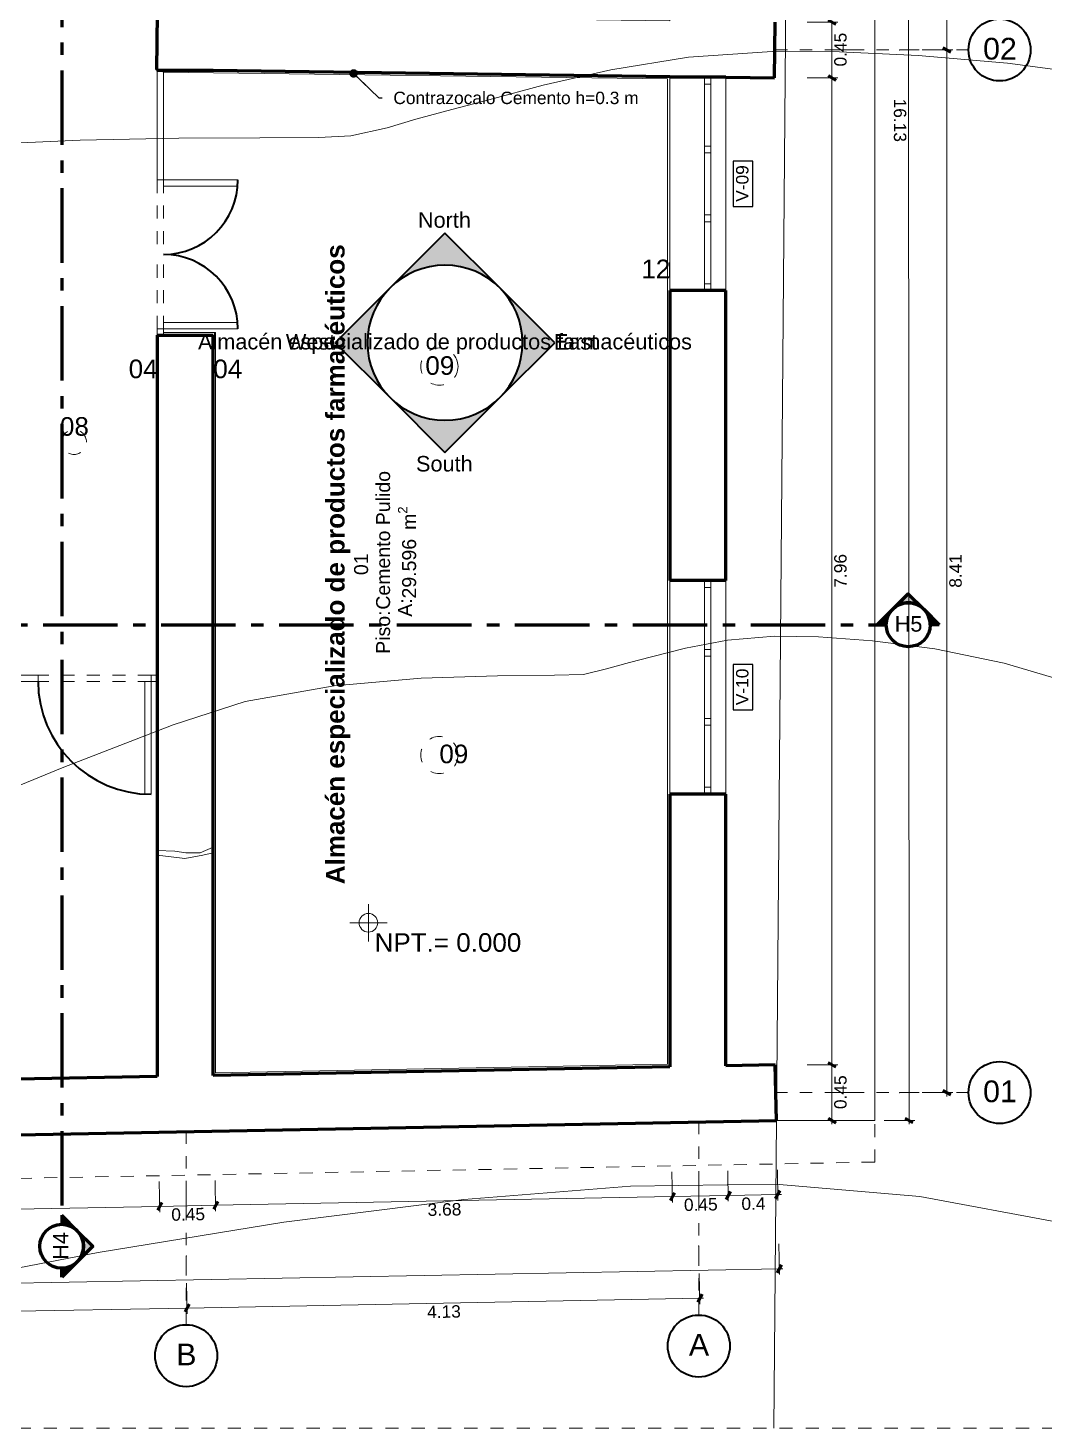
# Model space of a CAD drawing. Header units: metres. Extents: x 48 to 635, y -15 to 39.
# Drawn here: x 220.55 to 228.74, y 3.75 to 15.04 of the extents above; entities that cross this region are included whole.
import ezdxf

# ---------------------------------------------------------------- set-up
doc = ezdxf.new("R2010")
doc.units = ezdxf.units.M
doc.header["$MEASUREMENT"] = 0
for name, pattern in [('Dashed', [0.211667, 0.105833, -0.105833]), ('Dot & Dashed', [0.335139, 0.15875, -0.088194, 0, -0.088194]), ('Hidden Line', [0.15875, 0.105833, -0.052917]), ('Linea punta', [0.85, 0.6, -0.125, 0, -0.125])]:
    doc.linetypes.add(name, pattern=pattern)
for name, color, linetype in [('2D Drafting - General', 7, 'Continuous'), ('Annotation - Label', 7, 'Continuous'), ('Dimensioning - General', 7, 'Continuous'), ('Interior - Furniture', 7, 'Continuous'), ('Interior - Lamp', 7, 'Continuous'), ('Interior - Stair & Railing', 7, 'Continuous'), ('Marker - Interior Elevation', 7, 'Continuous'), ('Marker - Section', 7, 'Continuous'), ('Model Unit - Zone', 7, 'Continuous'), ('Shell - Roof', 7, 'Continuous'), ('Site & Landscape - Terrain', 7, 'Continuous'), ('Structural - Bearing', 7, 'Continuous'), ('Structural - Grid', 7, 'Continuous')]:
    doc.layers.add(name, color=color, linetype=linetype)
doc.styles.add('GENERATED_STYLE_1', font='')
doc.styles.add('GENERATED_STYLE_5', font='')
doc.styles.get('GENERATED_STYLE_1').set_extended_font_data('Arial')
doc.styles.get('GENERATED_STYLE_5').set_extended_font_data('Arial', bold=True)
doc.dimstyles.new('GENERATED_STYLE__1', dxfattribs={"dimtxt": 0.1, "dimasz": 0.0475, "dimexe": 0.18, "dimexo": 0.2, "dimgap": 0.09, "dimtad": 3, "dimzin": 0, "dimdsep": 46, "dimtxsty": 'GENERATED_STYLE_1', "dimblk": 'ARROWHEAD_2', "dimblk1": 'ARROWHEAD_2', "dimblk2": 'ARROWHEAD_2', "dimcen": 0.09, "dimclrd": 256, "dimclre": 256, "dimclrt": 5, "dimazin": 0, "dimtfac": 1, "dimtdec": 4, "dimtmove": 0, "dimatfit": 3, "dimfxl": 1, "dimtolj": 1, "dimtzin": 0, "dimarcsym": 0})
doc.dimstyles.new('GENERATED_STYLE__6', dxfattribs={"dimtxt": 0.18, "dimasz": 0.1368, "dimexe": 0.18, "dimexo": 0.0625, "dimgap": 0.09, "dimtad": 0, "dimtih": 1, "dimtoh": 1, "dimdec": 4, "dimzin": 0, "dimdsep": 46, "dimcen": 0.09, "dimadec": 0, "dimazin": 0, "dimtfac": 1, "dimtdec": 4, "dimtmove": 0, "dimatfit": 3, "dimldrblk": 'ARROWHEAD_11', "dimfxl": 1, "dimtolj": 1, "dimtzin": 0, "dimarcsym": 0})

# ---------------------------------------------------------------- blocks, each defined once
blk = doc.blocks.new('*D25', base_point=(152.192, 0))
at = {"layer": 'Dimensioning - General', "color": 151, "linetype": 'Continuous', "lineweight": 20, "true_color": 0x80c2ff}
for p, q in [((227.073, 6.68), (226.826, 6.68)), ((227.026, 6.23), (227.026, 6.68)), ((227.073, 6.23), (226.826, 6.23)), ((227.026, 6.2), (227.026, 6.23))]:
    blk.add_line(p, q, dxfattribs=at)
at = {"layer": 'Dimensioning - General', "color": 7, "linetype": 'Continuous', "lineweight": 60}
for p, q in [((226.995, 6.698), (227.057, 6.662)), ((226.995, 6.248), (227.057, 6.212))]:
    blk.add_line(p, q, dxfattribs=at)
at = {"layer": 'Dimensioning - General', "color": 5, "lineweight": 25, "insert": (227.146, 6.322), "char_height": 0.1, "attachment_point": 7, "rotation": 90, "style": 'GENERATED_STYLE_1'}
blk.add_mtext('\\A1;{\\pql;\\fArial|b0|i0|c0|p34;0.45}', dxfattribs=at)
blk = doc.blocks.new('ARROWHEAD_2')
at = {"color": 0, "linetype": 'Continuous', "lineweight": 0}
for p, q in [((0, 0), (-1, 0)), ((-0.38, -0.66), (0.38, 0.66))]:
    blk.add_line(p, q, dxfattribs=at)
blk = doc.blocks.new('*D26', base_point=(152.192, 0))
at = {"layer": 'Dimensioning - General', "color": 151, "linetype": 'Continuous', "lineweight": 20, "true_color": 0x80c2ff}
blk.add_line((227.073, 6.68), (226.826, 6.68), dxfattribs=at)
at = {"layer": 'Dimensioning - General', "color": 7, "linetype": 'Continuous', "lineweight": 60}
blk.add_line((226.995, 6.698), (227.057, 6.662), dxfattribs=at)
blk = doc.blocks.new('*D27', base_point=(152.192, 0))
at = {"layer": 'Dimensioning - General', "color": 151, "linetype": 'Continuous', "lineweight": 20, "true_color": 0x80c2ff}
for p, q in [((227.073, 14.635), (226.826, 14.635)), ((227.026, 6.68), (227.026, 14.635)), ((227.073, 6.68), (226.826, 6.68))]:
    blk.add_line(p, q, dxfattribs=at)
at = {"layer": 'Dimensioning - General', "color": 7, "linetype": 'Continuous', "lineweight": 60}
for p, q in [((226.995, 14.653), (227.057, 14.617)), ((226.995, 6.698), (227.057, 6.662))]:
    blk.add_line(p, q, dxfattribs=at)
at = {"layer": 'Dimensioning - General', "color": 5, "lineweight": 25, "insert": (227.146, 10.525), "char_height": 0.1, "attachment_point": 7, "rotation": 90, "style": 'GENERATED_STYLE_1'}
blk.add_mtext('\\A1;{\\pql;\\fArial|b0|i0|c0|p34;7.96}', dxfattribs=at)
blk = doc.blocks.new('*D28', base_point=(152.192, 0))
at = {"layer": 'Dimensioning - General', "color": 151, "linetype": 'Continuous', "lineweight": 20, "true_color": 0x80c2ff}
for p, q in [((227.073, 15.085), (226.826, 15.085)), ((227.026, 14.635), (227.026, 15.085)), ((227.073, 14.635), (226.826, 14.635))]:
    blk.add_line(p, q, dxfattribs=at)
at = {"layer": 'Dimensioning - General', "color": 7, "linetype": 'Continuous', "lineweight": 60}
for p, q in [((226.995, 15.103), (227.057, 15.067)), ((226.995, 14.653), (227.057, 14.617))]:
    blk.add_line(p, q, dxfattribs=at)
at = {"layer": 'Dimensioning - General', "color": 5, "lineweight": 25, "insert": (227.146, 14.727), "char_height": 0.1, "attachment_point": 7, "rotation": 90, "style": 'GENERATED_STYLE_1'}
blk.add_mtext('\\A1;{\\pql;\\fArial|b0|i0|c0|p34;0.45}', dxfattribs=at)
blk = doc.blocks.new('*D38', base_point=(152.192, 0))
at = {"layer": 'Dimensioning - General', "color": 151, "linetype": 'Continuous', "lineweight": 20, "true_color": 0x80c2ff}
for p, q in [((217.371, 5.411), (217.367, 5.657)), ((217.37, 5.457), (221.61, 5.538)), ((216.92, 5.449), (217.37, 5.457))]:
    blk.add_line(p, q, dxfattribs=at)
at = {"layer": 'Dimensioning - General', "color": 7, "linetype": 'Continuous', "lineweight": 60}
for p, q in [((216.938, 5.48), (216.903, 5.417)), ((217.388, 5.489), (217.353, 5.426))]:
    blk.add_line(p, q, dxfattribs=at)
at = {"layer": 'Dimensioning - General', "color": 5, "lineweight": 25, "insert": (217.015, 5.331), "char_height": 0.1, "attachment_point": 7, "rotation": 1.0914, "style": 'GENERATED_STYLE_1'}
blk.add_mtext('\\A1;{\\pql;\\fArial|b0|i0|c0|p34;0.45}', dxfattribs=at)
blk = doc.blocks.new('*D39', base_point=(152.192, 0))
at = {"layer": 'Dimensioning - General', "color": 151, "linetype": 'Continuous', "lineweight": 20, "true_color": 0x80c2ff}
for p, q in [((221.611, 5.491), (221.607, 5.738)), ((217.37, 5.457), (221.61, 5.538)), ((221.61, 5.538), (222.06, 5.547))]:
    blk.add_line(p, q, dxfattribs=at)
at = {"layer": 'Dimensioning - General', "color": 7, "linetype": 'Continuous', "lineweight": 60}
for p, q in [((221.628, 5.57), (221.593, 5.507)), ((217.388, 5.489), (217.353, 5.426))]:
    blk.add_line(p, q, dxfattribs=at)
at = {"layer": 'Dimensioning - General', "color": 5, "lineweight": 25, "insert": (219.36, 5.375), "char_height": 0.1, "attachment_point": 7, "rotation": 1.0914, "style": 'GENERATED_STYLE_1'}
blk.add_mtext('\\A1;{\\pql;\\fArial|b0|i0|c0|p34;4.24}', dxfattribs=at)
blk = doc.blocks.new('*D40', base_point=(152.192, 0))
at = {"layer": 'Dimensioning - General', "color": 151, "linetype": 'Continuous', "lineweight": 20, "true_color": 0x80c2ff}
for p, q in [((222.061, 5.5), (222.057, 5.747)), ((221.61, 5.538), (222.06, 5.547)), ((222.06, 5.547), (225.74, 5.617))]:
    blk.add_line(p, q, dxfattribs=at)
at = {"layer": 'Dimensioning - General', "color": 7, "linetype": 'Continuous', "lineweight": 60}
for p, q in [((221.628, 5.57), (221.593, 5.507)), ((222.078, 5.578), (222.043, 5.515))]:
    blk.add_line(p, q, dxfattribs=at)
at = {"layer": 'Dimensioning - General', "color": 5, "lineweight": 25, "insert": (221.705, 5.42), "char_height": 0.1, "attachment_point": 7, "rotation": 1.0914, "style": 'GENERATED_STYLE_1'}
blk.add_mtext('\\A1;{\\pql;\\fArial|b0|i0|c0|p34;0.45}', dxfattribs=at)
blk = doc.blocks.new('*D41', base_point=(152.192, 0))
at = {"layer": 'Dimensioning - General', "color": 151, "linetype": 'Continuous', "lineweight": 20, "true_color": 0x80c2ff}
for p, q in [((225.741, 5.57), (225.737, 5.817)), ((222.06, 5.547), (225.74, 5.617)), ((225.74, 5.617), (226.19, 5.625))]:
    blk.add_line(p, q, dxfattribs=at)
at = {"layer": 'Dimensioning - General', "color": 7, "linetype": 'Continuous', "lineweight": 60}
for p, q in [((225.758, 5.648), (225.723, 5.585)), ((222.078, 5.578), (222.043, 5.515))]:
    blk.add_line(p, q, dxfattribs=at)
at = {"layer": 'Dimensioning - General', "color": 5, "lineweight": 25, "insert": (223.77, 5.459), "char_height": 0.1, "attachment_point": 7, "rotation": 1.0914, "style": 'GENERATED_STYLE_1'}
blk.add_mtext('\\A1;{\\pql;\\fArial|b0|i0|c0|p34;3.68}', dxfattribs=at)
blk = doc.blocks.new('*D42', base_point=(152.192, 0))
at = {"layer": 'Dimensioning - General', "color": 151, "linetype": 'Continuous', "lineweight": 20, "true_color": 0x80c2ff}
for p, q in [((226.191, 5.579), (226.187, 5.825)), ((225.74, 5.617), (226.19, 5.625)), ((226.19, 5.625), (226.59, 5.633))]:
    blk.add_line(p, q, dxfattribs=at)
at = {"layer": 'Dimensioning - General', "color": 7, "linetype": 'Continuous', "lineweight": 60}
for p, q in [((225.758, 5.648), (225.723, 5.585)), ((226.208, 5.657), (226.173, 5.594))]:
    blk.add_line(p, q, dxfattribs=at)
at = {"layer": 'Dimensioning - General', "color": 5, "lineweight": 25, "insert": (225.835, 5.499), "char_height": 0.1, "attachment_point": 7, "rotation": 1.0914, "style": 'GENERATED_STYLE_1'}
blk.add_mtext('\\A1;{\\pql;\\fArial|b0|i0|c0|p34;0.45}', dxfattribs=at)
blk = doc.blocks.new('*D43', base_point=(152.192, 0))
at = {"layer": 'Dimensioning - General', "color": 151, "linetype": 'Continuous', "lineweight": 20, "true_color": 0x80c2ff}
for p, q in [((226.591, 5.586), (226.587, 5.833)), ((226.19, 5.625), (226.59, 5.633)), ((226.59, 5.633), (226.621, 5.634))]:
    blk.add_line(p, q, dxfattribs=at)
at = {"layer": 'Dimensioning - General', "color": 7, "linetype": 'Continuous', "lineweight": 60}
for p, q in [((226.208, 5.657), (226.173, 5.594)), ((226.573, 5.601), (226.608, 5.665))]:
    blk.add_line(p, q, dxfattribs=at)
at = {"layer": 'Dimensioning - General', "color": 5, "lineweight": 25, "insert": (226.298, 5.507), "char_height": 0.1, "attachment_point": 7, "rotation": 1.0914, "style": 'GENERATED_STYLE_1'}
blk.add_mtext('\\A1;{\\pql;\\fArial|b0|i0|c0|p34;0.4}', dxfattribs=at)
blk = doc.blocks.new('*D61', base_point=(152.192, 0))
at = {"layer": 'Dimensioning - General', "color": 151, "linetype": 'Continuous', "lineweight": 20, "true_color": 0x80c2ff}
for p, q in [((228, 14.86), (227.753, 14.86)), ((227.953, 6.455), (227.953, 14.86)), ((228, 6.455), (227.753, 6.455)), ((227.953, 6.424), (227.953, 6.455))]:
    blk.add_line(p, q, dxfattribs=at)
at = {"layer": 'Dimensioning - General', "color": 7, "linetype": 'Continuous', "lineweight": 60}
for p, q in [((227.921, 14.878), (227.984, 14.842)), ((227.921, 6.473), (227.984, 6.437))]:
    blk.add_line(p, q, dxfattribs=at)
at = {"layer": 'Dimensioning - General', "color": 5, "lineweight": 25, "insert": (228.073, 10.525), "char_height": 0.1, "attachment_point": 7, "rotation": 90, "style": 'GENERATED_STYLE_1'}
blk.add_mtext('\\A1;{\\pql;\\fArial|b0|i0|c0|p34;8.41}', dxfattribs=at)
blk = doc.blocks.new('*D62', base_point=(152.192, 0))
at = {"layer": 'Dimensioning - General', "color": 151, "linetype": 'Continuous', "lineweight": 20, "true_color": 0x80c2ff}
for p, q in [((228, 17.747), (227.753, 17.747)), ((227.953, 14.86), (227.953, 17.747)), ((228, 14.86), (227.753, 14.86))]:
    blk.add_line(p, q, dxfattribs=at)
at = {"layer": 'Dimensioning - General', "color": 7, "linetype": 'Continuous', "lineweight": 60}
for p, q in [((227.921, 17.765), (227.984, 17.729)), ((227.921, 14.878), (227.984, 14.842))]:
    blk.add_line(p, q, dxfattribs=at)
at = {"layer": 'Dimensioning - General', "color": 5, "lineweight": 25, "insert": (228.073, 16.171), "char_height": 0.1, "attachment_point": 7, "rotation": 90, "style": 'GENERATED_STYLE_1'}
blk.add_mtext('\\A1;{\\pql;\\fArial|b0|i0|c0|p34;2.89}', dxfattribs=at)
blk = doc.blocks.new('*D64', base_point=(152.192, 0))
at = {"layer": 'Dimensioning - General', "color": 151, "linetype": 'Continuous', "lineweight": 20, "true_color": 0x80c2ff}
for p, q in [((227.44, 22.363), (227.687, 22.363)), ((227.64, 22.393), (227.64, 22.363)), ((227.64, 22.363), (227.648, 6.231)), ((227.448, 6.231), (227.695, 6.231)), ((227.648, 6.231), (227.648, 6.2))]:
    blk.add_line(p, q, dxfattribs=at)
at = {"layer": 'Dimensioning - General', "color": 7, "linetype": 'Continuous', "lineweight": 60}
for p, q in [((227.671, 22.345), (227.608, 22.381)), ((227.617, 6.249), (227.679, 6.213))]:
    blk.add_line(p, q, dxfattribs=at)
at = {"layer": 'Dimensioning - General', "color": 5, "lineweight": 25, "insert": (227.524, 14.468), "char_height": 0.1, "attachment_point": 7, "rotation": 270.0302, "style": 'GENERATED_STYLE_1'}
blk.add_mtext('\\A1;{\\pql;\\fArial|b0|i0|c0|p34;16.13}', dxfattribs=at)
blk = doc.blocks.new('*D65', base_point=(152.192, 0))
at = {"layer": 'Dimensioning - General', "color": 151, "linetype": 'Continuous', "lineweight": 20, "true_color": 0x80c2ff}
for p, q in [((225.958, 4.997), (225.963, 4.75)), ((225.962, 4.797), (221.832, 4.718)), ((225.993, 4.798), (225.962, 4.797))]:
    blk.add_line(p, q, dxfattribs=at)
at = {"layer": 'Dimensioning - General', "color": 7, "linetype": 'Continuous', "lineweight": 60}
for p, q in [((221.815, 4.687), (221.85, 4.75)), ((225.945, 4.766), (225.98, 4.829))]:
    blk.add_line(p, q, dxfattribs=at)
at = {"layer": 'Dimensioning - General', "color": 5, "lineweight": 25, "insert": (223.766, 4.635), "char_height": 0.1, "attachment_point": 7, "rotation": 1.0914, "style": 'GENERATED_STYLE_1'}
blk.add_mtext('\\A1;{\\pql;\\fArial|b0|i0|c0|p34;4.13}', dxfattribs=at)
blk = doc.blocks.new('*D66', base_point=(152.192, 0))
at = {"layer": 'Dimensioning - General', "color": 151, "linetype": 'Continuous', "lineweight": 20, "true_color": 0x80c2ff}
for p, q in [((221.828, 4.918), (221.833, 4.672)), ((225.962, 4.797), (221.832, 4.718)), ((221.832, 4.718), (217.142, 4.629))]:
    blk.add_line(p, q, dxfattribs=at)
at = {"layer": 'Dimensioning - General', "color": 7, "linetype": 'Continuous', "lineweight": 60}
for p, q in [((221.815, 4.687), (221.85, 4.75)), ((217.125, 4.598), (217.16, 4.661))]:
    blk.add_line(p, q, dxfattribs=at)
at = {"layer": 'Dimensioning - General', "color": 5, "lineweight": 25, "insert": (219.356, 4.551), "char_height": 0.1, "attachment_point": 7, "rotation": 1.0914, "style": 'GENERATED_STYLE_1'}
blk.add_mtext('\\A1;{\\pql;\\fArial|b0|i0|c0|p34;4.69}', dxfattribs=at)
blk = doc.blocks.new('*D67', base_point=(152.192, 0))
at = {"layer": 'Dimensioning - General', "color": 151, "linetype": 'Continuous', "lineweight": 20, "true_color": 0x80c2ff}
for p, q in [((217.138, 4.829), (217.143, 4.582)), ((210.988, 4.712), (210.993, 4.465)), ((217.142, 4.629), (210.992, 4.512)), ((221.832, 4.718), (217.142, 4.629)), ((210.992, 4.512), (210.962, 4.511))]:
    blk.add_line(p, q, dxfattribs=at)
at = {"layer": 'Dimensioning - General', "color": 7, "linetype": 'Continuous', "lineweight": 60}
for p, q in [((217.125, 4.598), (217.16, 4.661)), ((211.01, 4.544), (210.975, 4.48))]:
    blk.add_line(p, q, dxfattribs=at)
at = {"layer": 'Dimensioning - General', "color": 5, "lineweight": 25, "insert": (213.936, 4.448), "char_height": 0.1, "attachment_point": 7, "rotation": 1.0914, "style": 'GENERATED_STYLE_1'}
blk.add_mtext('\\A1;{\\pql;\\fArial|b0|i0|c0|p34;6.15}', dxfattribs=at)
blk = doc.blocks.new('*D68', base_point=(152.192, 0))
at = {"layer": 'Dimensioning - General', "color": 151, "linetype": 'Continuous', "lineweight": 20, "true_color": 0x80c2ff}
for p, q in [((226.603, 4.988), (226.598, 5.235)), ((210.382, 4.726), (226.602, 5.035)), ((226.602, 5.035), (226.632, 5.035)), ((210.383, 4.679), (210.378, 4.926)), ((210.351, 4.725), (210.382, 4.726))]:
    blk.add_line(p, q, dxfattribs=at)
at = {"layer": 'Dimensioning - General', "color": 7, "linetype": 'Continuous', "lineweight": 60}
for p, q in [((226.584, 5.003), (226.619, 5.066)), ((210.399, 4.757), (210.365, 4.694))]:
    blk.add_line(p, q, dxfattribs=at)
at = {"layer": 'Dimensioning - General', "color": 5, "lineweight": 25, "insert": (218.323, 4.757), "char_height": 0.1, "attachment_point": 7, "rotation": 1.0914, "style": 'GENERATED_STYLE_1'}
blk.add_mtext('\\A1;{\\pql;\\fArial|b0|i0|c0|p34;16.22}', dxfattribs=at)
blk = doc.blocks.new('ARROWHEAD_11')
at = {"color": 0, "linetype": 'Continuous', "lineweight": 0}
blk.add_line((0, 0), (-1, 0), dxfattribs=at)
at = {"color": 0, "linetype": 'Continuous', "lineweight": 0, "const_width": 0.25, "flags": 128}
blk.add_lwpolyline([(-0.125, 0, 1), (0.125, 0, 1)], format="xyb", close=True, dxfattribs=at)

msp = doc.modelspace()

# ---------------------------------------------------------------- hatches: boundary and pattern name
at = {"layer": 'Marker - Interior Elevation', "linetype": 'Continuous', "lineweight": 35, "true_color": 0x40a5ff}
for points in [[(224.351, 12.942), (223.909, 13.384), (223.467, 12.942, -0.414214)], [(223.467, 12.942), (223.025, 12.5), (223.467, 12.058, -0.414214)], [(224.351, 12.058), (224.793, 12.5), (224.351, 12.942, -0.414214)], [(223.467, 12.058), (223.909, 11.616), (224.351, 12.058, -0.414214)]]:
    msp.add_hatch(color=161, dxfattribs=at).paths.add_polyline_path(points)
at = {"layer": 'Marker - Section', "linetype": 'Continuous', "lineweight": 0, "true_color": 0x000000}
for points in [[(227.766, 10.351), (227.641, 10.476), (227.516, 10.351, -0.414214)], [(227.391, 10.226), (227.464, 10.226, -0.198912), (227.516, 10.351)], [(227.891, 10.226), (227.766, 10.351, -0.198912), (227.818, 10.226)], [(220.821, 5.466), (220.821, 5.393, -0.198912), (220.946, 5.341)], [(220.946, 5.091), (221.071, 5.216), (220.946, 5.341, -0.414214)], [(220.821, 4.966), (220.946, 5.091, -0.198912), (220.821, 5.039)]]:
    msp.add_hatch(color=18, dxfattribs=at).paths.add_polyline_path(points)

# ---------------------------------------------------------------- linework, layer by layer
at = {"layer": '2D Drafting - General', "color": 7, "linetype": 'Continuous', "lineweight": 13, "flags": 128}
msp.add_lwpolyline([(221.591, 8.406), (221.734, 8.401), (221.82, 8.389), (221.937, 8.389), (222.041, 8.433), (222.041, 8.389), (221.957, 8.369), (221.814, 8.343), (221.704, 8.356), (221.591, 8.369)], close=True, dxfattribs=at)
at = {"layer": 'Interior - Furniture', "color": 7, "linetype": 'Continuous', "lineweight": 13}
for p, q in [((226.839, 37.311), (226.579, 6.23)), ((225.846, 10.039), (226.184, 10.103)), ((226.184, 10.103), (226.563, 10.134)), ((226.563, 10.134), (226.919, 10.128)), ((226.919, 10.128), (227.354, 10.098)), ((227.354, 10.098), (227.856, 10.031)), ((225.395, 9.921), (225.574, 9.969)), ((225.574, 9.969), (225.846, 10.039)), ((227.856, 10.031), (228.413, 9.916)), ((224.791, 9.819), (225.026, 9.825)), ((225.026, 9.825), (225.211, 9.87)), ((225.211, 9.87), (225.395, 9.921)), ((228.413, 9.916), (229.013, 9.739)), ((222.299, 9.607), (223.015, 9.734)), ((223.015, 9.734), (223.716, 9.796)), ((223.716, 9.796), (224.331, 9.816)), ((224.331, 9.816), (224.791, 9.819)), ((221.72, 9.42), (222.299, 9.607)), ((220.824, 9.074), (221.72, 9.42)), ((219.702, 8.613), (220.824, 9.074)), ((223.292, 7.674), (223.292, 7.974)), ((223.142, 7.824), (223.442, 7.824)), ((210.273, 5.919), (226.579, 6.23)), ((226.579, 6.23), (210.273, 5.919)), ((226.579, 6.23), (226.558, 3.751))]:
    msp.add_line(p, q, dxfattribs=at)
at = {"layer": 'Interior - Furniture', "color": 8, "linetype": 'Dashed', "lineweight": 13}
for p, q in [((227.371, 6.23), (227.371, 22.362)), ((226.57, 15.085), (226.564, 14.635)), ((226.564, 14.635), (226.171, 14.64)), ((226.171, 14.64), (226.171, 6.672)), ((226.171, 6.672), (226.57, 6.68)), ((226.57, 6.68), (226.579, 6.23)), ((226.579, 6.23), (227.371, 6.23)), ((200.569, 3.751), (238.069, 3.751))]:
    msp.add_line(p, q, dxfattribs=at)
at = {"layer": 'Interior - Furniture', "color": 8, "linetype": 'Continuous', "lineweight": 13}
for p, q in [((225.245, 14.701), (225.87, 14.802)), ((225.87, 14.802), (226.544, 14.848)), ((226.544, 14.848), (227.086, 14.844)), ((227.086, 14.844), (227.721, 14.816)), ((227.721, 14.816), (228.44, 14.754)), ((224.699, 14.575), (225.245, 14.701)), ((228.44, 14.754), (229.233, 14.649)), ((224.262, 14.458), (224.699, 14.575)), ((223.964, 14.379), (224.262, 14.458)), ((223.673, 14.302), (223.964, 14.379)), ((223.151, 14.167), (223.444, 14.232)), ((223.444, 14.232), (223.673, 14.302)), ((220.071, 14.092), (220.97, 14.133)), ((220.97, 14.133), (221.764, 14.15)), ((221.764, 14.15), (222.418, 14.152)), ((222.418, 14.152), (222.892, 14.154)), ((222.892, 14.154), (223.151, 14.167)), ((226.579, 6.23), (210.359, 5.921)), ((224.062, 5.593), (225.403, 5.7)), ((225.403, 5.7), (226.572, 5.718)), ((226.572, 5.718), (227.735, 5.617)), ((222.611, 5.41), (224.062, 5.593)), ((227.735, 5.617), (228.859, 5.408)), ((221.114, 5.167), (222.611, 5.41)), ((219.633, 4.878), (221.114, 5.167))]:
    msp.add_line(p, q, dxfattribs=at)
at = {"layer": 'Interior - Furniture', "color": 30, "linetype": 'Hidden Line', "lineweight": 18, "true_color": 0xff6600}
for p, q in [((221.591, 13.812), (221.591, 13.212)), ((221.641, 13.812), (221.641, 13.212)), ((221.591, 12.612), (221.591, 13.212)), ((221.641, 12.612), (221.641, 13.212)), ((221.541, 9.82), (220.631, 9.82)), ((221.541, 9.77), (220.631, 9.77))]:
    msp.add_line(p, q, dxfattribs=at)
at = {"layer": 'Interior - Furniture', "color": 55, "linetype": 'Continuous', "lineweight": 13, "true_color": 0xa2a233}
for p, q in [((225.717, 13.121), (225.717, 13.087)), ((225.717, 13.121), (225.718, 13.121)), ((225.718, 13.145), (225.718, 13.146)), ((225.718, 13.146), (225.718, 13.146)), ((225.718, 13.146), (225.718, 13.146)), ((225.721, 13.146), (225.718, 13.146)), ((225.718, 13.144), (225.718, 13.145)), ((225.718, 13.142), (225.718, 13.144)), ((225.718, 13.14), (225.718, 13.142)), ((225.718, 13.138), (225.718, 13.14)), ((225.718, 13.136), (225.718, 13.138)), ((225.718, 13.036), (225.718, 13.136)), ((225.721, 13.136), (225.718, 13.136)), ((225.718, 13.121), (225.718, 13.087)), ((225.721, 13.145), (225.721, 13.146)), ((225.721, 13.146), (225.721, 13.146)), ((225.721, 13.146), (225.721, 13.146)), ((225.721, 13.144), (225.721, 13.145)), ((225.721, 13.142), (225.721, 13.144)), ((225.721, 13.14), (225.721, 13.142)), ((225.721, 13.138), (225.721, 13.14)), ((225.721, 13.136), (225.721, 13.138)), ((225.721, 13.036), (225.721, 13.136)), ((225.717, 13.087), (225.718, 13.087)), ((225.717, 13.085), (225.717, 13.051)), ((225.717, 13.085), (225.718, 13.085)), ((225.717, 13.051), (225.718, 13.051)), ((225.718, 13.085), (225.718, 13.051)), ((225.718, 13.034), (225.718, 13.036)), ((225.721, 13.036), (225.718, 13.036)), ((225.718, 13.033), (225.718, 13.034)), ((225.718, 13.031), (225.718, 13.033)), ((225.718, 13.029), (225.718, 13.031)), ((225.718, 13.028), (225.718, 13.029)), ((225.718, 13.027), (225.718, 13.028)), ((225.718, 13.026), (225.718, 13.027)), ((225.718, 13.027), (225.718, 13.027)), ((225.721, 13.026), (225.718, 13.026)), ((225.721, 13.034), (225.721, 13.036)), ((225.721, 13.033), (225.721, 13.034)), ((225.721, 13.031), (225.721, 13.033)), ((225.721, 13.029), (225.721, 13.031)), ((225.721, 13.028), (225.721, 13.029)), ((225.721, 13.027), (225.721, 13.028)), ((225.721, 13.026), (225.721, 13.027)), ((225.721, 13.027), (225.721, 13.027)), ((221.588, 12.32), (221.588, 12.32)), ((221.588, 12.32), (221.588, 12.32)), ((221.588, 12.32), (221.588, 12.319)), ((221.591, 12.32), (221.588, 12.32)), ((221.588, 12.319), (221.588, 12.317)), ((221.588, 12.317), (221.588, 12.316)), ((221.588, 12.316), (221.588, 12.314)), ((221.588, 12.314), (221.588, 12.312)), ((221.588, 12.312), (221.588, 12.31)), ((221.588, 12.31), (221.588, 12.25)), ((221.591, 12.31), (221.588, 12.31)), ((221.591, 12.32), (221.591, 12.32)), ((221.591, 12.32), (221.591, 12.32)), ((221.591, 12.32), (221.591, 12.319)), ((221.591, 12.319), (221.591, 12.317)), ((221.591, 12.317), (221.591, 12.316)), ((221.591, 12.316), (221.591, 12.314)), ((221.591, 12.314), (221.591, 12.312)), ((221.591, 12.312), (221.591, 12.31)), ((221.591, 12.31), (221.591, 12.25)), ((222.041, 12.32), (222.041, 12.32)), ((222.041, 12.32), (222.041, 12.32)), ((222.041, 12.32), (222.041, 12.319)), ((222.041, 12.32), (222.044, 12.32)), ((222.041, 12.319), (222.041, 12.317)), ((222.041, 12.317), (222.041, 12.316)), ((222.041, 12.316), (222.041, 12.314)), ((222.041, 12.314), (222.041, 12.312)), ((222.041, 12.312), (222.041, 12.31)), ((222.041, 12.31), (222.041, 12.25)), ((222.041, 12.31), (222.044, 12.31)), ((222.044, 12.32), (222.044, 12.32)), ((222.044, 12.32), (222.044, 12.32)), ((222.044, 12.32), (222.044, 12.319)), ((222.044, 12.319), (222.044, 12.317)), ((222.044, 12.317), (222.044, 12.316)), ((222.044, 12.316), (222.044, 12.314)), ((222.044, 12.314), (222.044, 12.312)), ((222.044, 12.312), (222.044, 12.31)), ((222.044, 12.31), (222.044, 12.25)), ((221.587, 12.26), (221.587, 12.3)), ((221.587, 12.3), (221.588, 12.3)), ((221.587, 12.26), (221.588, 12.26)), ((221.588, 12.25), (221.588, 12.248)), ((221.591, 12.25), (221.588, 12.25)), ((221.588, 12.248), (221.588, 12.246)), ((221.588, 12.246), (221.588, 12.245)), ((221.588, 12.245), (221.588, 12.243)), ((221.588, 12.243), (221.588, 12.242)), ((221.588, 12.242), (221.588, 12.241)), ((221.588, 12.241), (221.588, 12.24)), ((221.588, 12.24), (221.588, 12.24)), ((221.591, 12.24), (221.588, 12.24)), ((221.591, 12.25), (221.591, 12.248)), ((221.591, 12.248), (221.591, 12.246)), ((221.591, 12.246), (221.591, 12.245)), ((221.591, 12.245), (221.591, 12.243)), ((221.591, 12.243), (221.591, 12.242)), ((221.591, 12.242), (221.591, 12.241)), ((221.591, 12.241), (221.591, 12.24)), ((221.591, 12.24), (221.591, 12.24)), ((222.041, 12.25), (222.041, 12.248)), ((222.041, 12.25), (222.044, 12.25)), ((222.041, 12.248), (222.041, 12.246)), ((222.041, 12.246), (222.041, 12.245)), ((222.041, 12.245), (222.041, 12.243)), ((222.041, 12.243), (222.041, 12.242)), ((222.041, 12.242), (222.041, 12.241)), ((222.041, 12.241), (222.041, 12.24)), ((222.041, 12.24), (222.044, 12.24)), ((222.041, 12.24), (222.041, 12.24)), ((222.045, 12.3), (222.044, 12.3)), ((222.045, 12.26), (222.044, 12.26)), ((222.044, 12.25), (222.044, 12.248)), ((222.044, 12.248), (222.044, 12.246)), ((222.044, 12.246), (222.044, 12.245)), ((222.044, 12.245), (222.044, 12.243)), ((222.044, 12.243), (222.044, 12.242)), ((222.044, 12.242), (222.044, 12.241)), ((222.044, 12.241), (222.044, 12.24)), ((222.044, 12.24), (222.044, 12.24)), ((222.045, 12.26), (222.045, 12.3))]:
    msp.add_line(p, q, dxfattribs=at)
at = {"layer": 'Interior - Furniture', "color": 104, "linetype": 'Continuous', "lineweight": 13, "true_color": 0x029e21, "flags": 128}
for points in [[(221.591, 13.812), (221.641, 13.812), (221.641, 14.702), (221.591, 14.702)], [(221.591, 12.612), (221.641, 12.612), (221.641, 12.562), (221.591, 12.562)], [(220.205, 9.77), (220.205, 9.82), (220.631, 9.82), (220.631, 9.77)], [(221.541, 9.77), (221.541, 9.82), (221.591, 9.82), (221.591, 9.77)]]:
    msp.add_lwpolyline(points, close=True, dxfattribs=at)
at = {"layer": 'Interior - Furniture', "color": 30, "linetype": 'Continuous', "lineweight": 18, "true_color": 0xff6600, "flags": 128}
for points in [[(221.641, 13.762), (222.241, 13.762), (222.241, 13.812), (221.641, 13.812)], [(221.641, 12.662), (222.241, 12.662), (222.241, 12.612), (221.641, 12.612)], [(221.541, 9.77), (221.541, 8.86), (221.491, 8.86), (221.491, 9.77)]]:
    msp.add_lwpolyline(points, close=True, dxfattribs=at)
at = {"layer": 'Interior - Furniture', "color": 7, "linetype": 'Continuous', "lineweight": 13}
msp.add_circle((223.292, 7.824), 0.075, dxfattribs=at)
at = {"layer": 'Interior - Furniture', "color": 5, "linetype": 'Continuous', "lineweight": 35}
for centre, radius, start, end in [((221.641, 13.812), 0.6, 270, 0), ((221.641, 12.612), 0.6, 0, 90), ((221.541, 9.77), 0.91, 180, 270)]:
    msp.add_arc(centre, radius, start, end, dxfattribs=at)
at = {"layer": 'Interior - Lamp', "color": 2, "linetype": 'Dashed', "lineweight": 13, "true_color": 0xffeb28, "flags": 128}
for points in [[(224.014, 12.308, 1), (223.714, 12.308, 1)], [(221.021, 11.699, 1), (220.821, 11.699, 1)], [(224.014, 9.176, 1), (223.714, 9.176, 1)]]:
    msp.add_lwpolyline(points, format="xyb", close=True, dxfattribs=at)
at = {"layer": 'Interior - Stair & Railing', "color": 161, "linetype": 'Continuous', "lineweight": 13, "true_color": 0xaaaaff}
for p, q in [((221.641, 14.701), (221.64, 14.681)), ((221.64, 14.681), (225.701, 14.627)), ((225.721, 14.646), (221.641, 14.701)), ((225.701, 14.627), (225.701, 6.683)), ((225.721, 6.664), (225.721, 14.646)), ((221.641, 12.582), (221.641, 12.562)), ((222.061, 12.582), (221.641, 12.582)), ((221.641, 12.562), (222.041, 12.562)), ((222.041, 12.562), (222.041, 6.594)), ((222.061, 6.614), (222.061, 12.582)), ((222.041, 6.594), (225.721, 6.664)), ((225.701, 6.683), (222.061, 6.614))]:
    msp.add_line(p, q, dxfattribs=at)
at = {"layer": 'Marker - Interior Elevation', "color": 161, "linetype": 'Continuous', "lineweight": 35, "true_color": 0x40a5ff}
for p, q in [((223.909, 13.384), (223.467, 12.942)), ((224.351, 12.942), (223.909, 13.384)), ((223.467, 12.942), (223.025, 12.5)), ((224.793, 12.5), (224.351, 12.942)), ((223.025, 12.5), (223.467, 12.058)), ((224.351, 12.058), (224.793, 12.5)), ((223.467, 12.058), (223.909, 11.616)), ((223.909, 11.616), (224.351, 12.058))]:
    msp.add_line(p, q, dxfattribs=at)
at = {"layer": 'Marker - Interior Elevation', "color": 161, "linetype": 'Continuous', "lineweight": 35, "true_color": 0x40a5ff, "flags": 128}
msp.add_lwpolyline([(224.534, 12.5, 1), (223.284, 12.5, 1)], format="xyb", close=True, dxfattribs=at)
at = {"layer": 'Marker - Section', "color": 7, "linetype": 'Linea punta', "lineweight": 60}
for p, q in [((220.821, 23.245), (220.821, 5.466)), ((209.272, 10.226), (227.391, 10.226))]:
    msp.add_line(p, q, dxfattribs=at)
at = {"layer": 'Marker - Section', "color": 7, "linetype": 'Continuous', "lineweight": 60, "flags": 128}
for points in [[(227.766, 10.351, 0.414214), (227.516, 10.351), (227.641, 10.476)], [(227.391, 10.226), (227.464, 10.226, -0.198912), (227.516, 10.351)], [(227.891, 10.226), (227.818, 10.226, 0.198912), (227.766, 10.351)], [(220.821, 5.466), (220.821, 5.393, -0.198912), (220.946, 5.341)], [(220.946, 5.091, 0.414214), (220.946, 5.341), (221.071, 5.216)], [(220.821, 4.966), (220.821, 5.039, 0.198912), (220.946, 5.091)]]:
    msp.add_lwpolyline(points, format="xyb", close=True, dxfattribs=at)
at = {"layer": 'Marker - Section', "color": 7, "linetype": 'Continuous', "lineweight": 60}
for centre in [(227.641, 10.226), (220.821, 5.216)]:
    msp.add_circle(centre, 0.177, dxfattribs=at)
at = {"layer": 'Shell - Roof', "color": 23, "linetype": 'Hidden Line', "lineweight": 13, "true_color": 0xbf8080, "flags": 128}
for points in [[(227.371, 17.522), (227.371, 5.895)], [(227.371, 5.895), (218.451, 5.725), (209.351, 5.552)]]:
    msp.add_lwpolyline(points, dxfattribs=at)
at = {"layer": 'Site & Landscape - Terrain', "color": 7, "linetype": 'Continuous', "lineweight": 13, "flags": 128}
msp.add_lwpolyline([(226.57, 15.085), (226.564, 14.635), (226.171, 14.64), (226.171, 6.672), (226.57, 6.68), (226.579, 6.23), (227.371, 6.23), (227.371, 22.362)], dxfattribs=at)
at = {"layer": 'Structural - Bearing', "color": 7, "linetype": 'Continuous', "lineweight": 60}
for p, q in [((221.591, 15.152), (221.585, 14.702)), ((221.591, 15.152), (221.585, 14.702)), ((221.591, 14.696), (222.041, 14.696)), ((221.591, 14.696), (222.041, 14.696)), ((226.001, 14.64), (225.721, 14.64)), ((226.001, 14.64), (225.721, 14.64)), ((226.051, 14.64), (226.001, 14.64)), ((226.051, 14.64), (226.001, 14.64)), ((226.051, 14.64), (226.001, 14.64)), ((226.171, 14.64), (226.051, 14.64)), ((226.171, 14.64), (226.051, 14.64)), ((226.001, 12.92), (225.721, 12.92)), ((226.001, 12.92), (225.721, 12.92)), ((226.051, 12.92), (226.001, 12.92)), ((226.051, 12.92), (226.001, 12.92)), ((226.051, 12.92), (226.001, 12.92)), ((226.171, 12.92), (226.051, 12.92)), ((226.171, 12.92), (226.051, 12.92)), ((221.591, 12.562), (222.041, 12.562)), ((221.591, 12.562), (222.041, 12.562)), ((226.001, 10.582), (225.721, 10.582)), ((226.001, 10.582), (225.721, 10.582)), ((226.051, 10.582), (226.001, 10.582)), ((226.051, 10.582), (226.001, 10.582)), ((226.051, 10.582), (226.001, 10.582)), ((226.171, 10.582), (226.051, 10.582)), ((226.171, 10.582), (226.051, 10.582)), ((226.001, 8.862), (225.721, 8.862)), ((226.001, 8.862), (225.721, 8.862)), ((226.051, 8.862), (226.001, 8.862)), ((226.051, 8.862), (226.001, 8.862)), ((226.051, 8.862), (226.001, 8.862)), ((226.171, 8.862), (226.051, 8.862)), ((226.171, 8.862), (226.051, 8.862))]:
    msp.add_line(p, q, dxfattribs=at)
at = {"layer": 'Structural - Bearing', "color": 30, "linetype": 'Continuous', "lineweight": 18, "true_color": 0xff6600}
for p, q in [((225.721, 14.64), (225.721, 12.92)), ((226.001, 14.585), (226.001, 14.085)), ((226.051, 14.085), (226.051, 14.585)), ((226.171, 14.64), (226.171, 12.92)), ((226.001, 14.03), (226.001, 13.53)), ((226.051, 13.53), (226.051, 14.03)), ((226.001, 13.475), (226.001, 12.975)), ((226.051, 12.975), (226.051, 13.475)), ((225.721, 10.582), (225.721, 8.862)), ((226.001, 10.527), (226.001, 10.027)), ((226.051, 10.027), (226.051, 10.527)), ((226.171, 10.582), (226.171, 8.862)), ((226.001, 9.972), (226.001, 9.472)), ((226.051, 9.472), (226.051, 9.972)), ((226.001, 9.417), (226.001, 8.917)), ((226.051, 8.917), (226.051, 9.417))]:
    msp.add_line(p, q, dxfattribs=at)
at = {"layer": 'Structural - Bearing', "color": 30, "linetype": 'Continuous', "lineweight": 20, "true_color": 0xff6600}
for p, q in [((226.001, 14.64), (226.001, 14.585)), ((226.001, 14.585), (226.051, 14.585)), ((226.051, 14.585), (226.051, 14.64)), ((226.051, 14.085), (226.001, 14.085)), ((226.001, 14.085), (226.001, 14.045)), ((226.001, 14.045), (226.001, 14.03)), ((226.001, 14.03), (226.051, 14.03)), ((226.051, 14.045), (226.051, 14.085)), ((226.051, 14.03), (226.051, 14.045)), ((226.051, 13.53), (226.001, 13.53)), ((226.001, 13.53), (226.001, 13.515)), ((226.001, 13.515), (226.001, 13.475)), ((226.001, 13.475), (226.051, 13.475)), ((226.051, 13.515), (226.051, 13.53)), ((226.051, 13.475), (226.051, 13.515)), ((226.051, 12.975), (226.001, 12.975)), ((226.001, 12.975), (226.001, 12.92)), ((226.051, 12.92), (226.051, 12.975)), ((226.001, 10.582), (226.001, 10.527)), ((226.001, 10.527), (226.051, 10.527)), ((226.051, 10.527), (226.051, 10.582)), ((226.051, 10.027), (226.001, 10.027)), ((226.001, 10.027), (226.001, 9.987)), ((226.001, 9.987), (226.001, 9.972)), ((226.001, 9.972), (226.051, 9.972)), ((226.051, 9.987), (226.051, 10.027)), ((226.051, 9.972), (226.051, 9.987)), ((226.051, 9.472), (226.001, 9.472)), ((226.001, 9.472), (226.001, 9.457)), ((226.001, 9.457), (226.001, 9.417)), ((226.001, 9.417), (226.051, 9.417)), ((226.051, 9.457), (226.051, 9.472)), ((226.051, 9.417), (226.051, 9.457)), ((226.051, 8.917), (226.001, 8.917)), ((226.001, 8.917), (226.001, 8.862)), ((226.051, 8.862), (226.051, 8.917))]:
    msp.add_line(p, q, dxfattribs=at)
at = {"layer": 'Structural - Bearing', "color": 161, "linetype": 'Continuous', "lineweight": 25, "true_color": 0x40a5ff}
for p, q in [((226.388, 13.598), (226.388, 13.963)), ((226.388, 9.54), (226.388, 9.905))]:
    msp.add_line(p, q, dxfattribs=at)
at = {"layer": 'Structural - Bearing', "color": 123, "linetype": 'Continuous', "lineweight": 20, "true_color": 0x71cebe, "flags": 128}
msp.add_lwpolyline([(214.821, 17.524), (225.721, 17.522), (225.721, 15.096), (221.591, 15.152), (221.585, 14.702), (225.721, 14.646), (225.721, 6.664), (222.041, 6.594), (222.041, 12.562), (221.591, 12.562), (221.591, 6.585), (217.351, 6.504), (217.373, 14.758), (220.205, 14.72), (220.211, 15.17), (217.374, 15.208), (216.924, 15.21), (216.901, 6.496), (211.201, 6.387)], dxfattribs=at)
at = {"layer": 'Structural - Bearing', "color": 7, "linetype": 'Continuous', "lineweight": 60, "flags": 128}
for points in [[(226.564, 14.635), (226.57, 15.085)], [(221.585, 14.702), (221.591, 14.702)], [(221.591, 14.702), (221.591, 14.696)], [(222.041, 14.696), (225.721, 14.646)], [(225.721, 14.646), (225.721, 14.64)], [(226.171, 14.64), (226.564, 14.635)], [(225.721, 12.92), (225.721, 10.582)], [(226.171, 10.582), (226.171, 12.92)], [(221.591, 12.562), (221.591, 6.585)], [(222.041, 6.594), (222.041, 12.562)], [(225.721, 8.862), (225.721, 6.664)], [(226.171, 6.672), (226.171, 8.862)], [(225.721, 6.664), (222.041, 6.594)], [(226.57, 6.68), (226.171, 6.672)], [(226.579, 6.23), (226.57, 6.68)], [(221.591, 6.585), (220.461, 6.564)], [(220.469, 6.114), (226.579, 6.23)]]:
    msp.add_lwpolyline(points, dxfattribs=at)
at = {"layer": 'Structural - Bearing', "color": 161, "linetype": 'Continuous', "lineweight": 25, "true_color": 0x40a5ff, "flags": 128}
for points in [[(226.388, 13.598), (226.388, 13.963), (226.231, 13.963), (226.231, 13.598)], [(226.388, 9.54), (226.388, 9.905), (226.231, 9.905), (226.231, 9.54)]]:
    msp.add_lwpolyline(points, close=True, dxfattribs=at)
at = {"layer": 'Structural - Grid', "color": 104, "linetype": 'Dot & Dashed', "lineweight": 13, "true_color": 0x029e21}
for p, q in [((227.127, 14.86), (226.571, 14.86)), ((227.127, 14.86), (227.571, 14.86)), ((227.571, 14.86), (228.127, 14.86)), ((227.127, 6.455), (226.571, 6.455)), ((227.127, 6.455), (227.571, 6.455)), ((227.571, 6.455), (228.127, 6.455)), ((225.954, 5.662), (225.954, 6.218)), ((221.824, 5.584), (221.824, 6.139)), ((225.954, 5.662), (225.954, 5.218)), ((221.824, 5.584), (221.824, 5.139)), ((225.954, 5.218), (225.954, 4.662)), ((221.824, 5.139), (221.824, 4.584))]:
    msp.add_line(p, q, dxfattribs=at)
at = {"layer": 'Structural - Grid', "color": 7, "linetype": 'Continuous', "lineweight": 35}
for centre in [(228.377, 14.86), (228.377, 6.455), (225.954, 4.412), (221.824, 4.334)]:
    msp.add_circle(centre, 0.25, dxfattribs=at)
at = {"layer": 'Structural - Grid', "color": 104, "linetype": 'Dot & Dashed', "lineweight": 13, "true_color": 0x029e21}
for p in [(227.571, 14.86), (227.571, 14.86), (227.571, 6.455), (227.571, 6.455), (225.954, 5.218), (225.954, 5.218), (221.824, 5.139), (221.824, 5.139)]:
    msp.add_point(p, dxfattribs=at)

# ---------------------------------------------------------------- texts
at = {"layer": 'Annotation - Label', "color": 5, "linetype": 'Continuous', "lineweight": 25, "style": 'GENERATED_STYLE_1'}
for s, insert, char_height, attachment_point in [('\\A1;{\\pql;\\fArial|b0|i0|c0|p34;Contrazocalo Cemento h=0.3 m}', (223.493, 14.473), 0.1, 4), ('\\A1;{\\pql;\\fArial|b0|i0|c0|p34;12}', (225.491, 13.095), 0.15, 4), ('\\A1;{\\pql;\\fArial|b0|i0|c0|p34;04}', (221.361, 12.288), 0.15, 4), ('\\A1;{\\pql;\\fArial|b0|i0|c0|p34;04}', (222.043, 12.288), 0.15, 4), ('\\A1;{\\pql;\\fArial|b0|i0|c0|p34;09}', (223.751, 12.315), 0.15, 4), ('\\A1;{\\pql;\\fArial|b0|i0|c0|p34;08}', (220.807, 11.748), 0.15, 7), ('\\A1;{\\pql;\\fArial|b0|i0|c0|p34;09}', (223.864, 9.184), 0.15, 4)]:
    msp.add_mtext(s, dxfattribs=dict(at, insert=insert, char_height=char_height, attachment_point=attachment_point))
at = {"layer": 'Interior - Furniture', "color": 7, "lineweight": 13, "insert": (223.342, 7.74), "char_height": 0.15, "attachment_point": 1, "style": 'GENERATED_STYLE_1'}
msp.add_mtext('\\A1;{\\pql;\\fArial|b0|i0|c0|p34;NPT.= 0.000}', dxfattribs=at)
at = {"layer": 'Marker - Interior Elevation', "color": 161, "lineweight": 35, "true_color": 0x40a5ff, "char_height": 0.125, "style": 'GENERATED_STYLE_1'}
for s, insert, attachment_point in [('\\A1;{\\pqr;\\pt0;\\fArial|b0|i0|c0|p34;North}', (224.118, 13.425), 9), ('\\A1;{\\pqc;\\pt0;\\fArial|b0|i0|c0|p34;Almacén especializado de productos farmacéuticos}', (223.909, 12.49), 5), ('\\A1;{\\pqr;\\pt0;\\fArial|b0|i0|c0|p34;West}', (223.025, 12.506), 6), ('\\A1;{\\pqr;\\pt0;\\fArial|b0|i0|c0|p34;East}', (225.135, 12.506), 6), ('\\A1;{\\pqr;\\pt0;\\fArial|b0|i0|c0|p34;South}', (224.132, 11.587), 3)]:
    msp.add_mtext(s, dxfattribs=dict(at, insert=insert, attachment_point=attachment_point))
at = {"layer": 'Marker - Section', "color": 7, "lineweight": 60, "insert": (227.532, 10.169), "char_height": 0.125, "attachment_point": 7, "style": 'GENERATED_STYLE_1'}
msp.add_mtext('\\A1;{\\pql;\\pt0;\\fArial|b0|i0|c0|p34;H5}', dxfattribs=at)
at = {"layer": 'Marker - Section', "color": 7, "lineweight": 60, "insert": (220.876, 5.107), "char_height": 0.125, "attachment_point": 7, "rotation": 90, "style": 'GENERATED_STYLE_1'}
msp.add_mtext('\\A1;{\\pql;\\pt0;\\fArial|b0|i0|c0|p34;H4}', dxfattribs=at)
at = {"layer": 'Model Unit - Zone', "color": 7, "lineweight": 13, "char_height": 0.15, "attachment_point": 2, "rotation": 90, "style": 'GENERATED_STYLE_5'}
for s, insert in [('\\A1;{\\pqc;\\pt0;\\fArial|b1|i0|c0|p34;}', (222.916, 13.242)), ('\\A1;{\\pqc;\\pt0;\\fArial|b1|i0|c0|p34;Almacén especializado de productos farmacéuticos}', (222.95, 10.714))]:
    msp.add_mtext(s, dxfattribs=dict(at, insert=insert))
at = {"layer": 'Model Unit - Zone', "color": 5, "lineweight": 25, "char_height": 0.1125, "attachment_point": 2, "rotation": 90, "style": 'GENERATED_STYLE_1'}
for s, insert in [('\\A1;{\\pqc;\\pt0;\\fArial|b0|i0|c0|p34;Cemento Pulido}', (223.354, 10.907)), ('\\A1;{\\pqc;\\pt0,2.3;\\fArial|b0|i0|c0|p34;29.596\\fArial|b0|i0|c0|p34;\\A1{\\H.66x;\\S^  ;}\\fArial|b0|i0|c0|p34; m\\fArial|b0|i0|c0|p34;\\A1{\\H.66x;\\S2^  ;}}', (223.531, 10.809)), ('\\A1;{\\pqc;\\pt0;\\fArial|b0|i0|c0|p34;}', (223.152, 10.799)), ('\\A1;{\\pqc;\\pt0;\\fArial|b0|i0|c0|p34;01}', (223.177, 10.714)), ('\\A1;{\\pqc;\\pt0;\\fArial|b0|i0|c0|p34;A: }', (223.531, 10.365)), ('\\A1;{\\pqc;\\pt0;\\fArial|b0|i0|c0|p34;Piso: }', (223.354, 10.167))]:
    msp.add_mtext(s, dxfattribs=dict(at, insert=insert))
at = {"layer": 'Structural - Bearing', "color": 7, "lineweight": 13, "char_height": 0.1, "attachment_point": 7, "rotation": 90, "style": 'GENERATED_STYLE_1'}
for s, insert in [('\\A1;{\\pql;\\pt0;\\fArial|b0|i0|c0|p34;V-09}', (226.355, 13.636)), ('\\A1;{\\pql;\\pt0;\\fArial|b0|i0|c0|p34;V-10}', (226.355, 9.578))]:
    msp.add_mtext(s, dxfattribs=dict(at, insert=insert))
at = {"layer": 'Structural - Grid', "color": 7, "lineweight": 13, "char_height": 0.175, "attachment_point": 4, "style": 'GENERATED_STYLE_1'}
for s, insert in [('\\A1;{\\pql;\\pt0;\\fArial|b0|i0|c0|p34;02}', (228.244, 14.869)), ('\\A1;{\\pql;\\pt0;\\fArial|b0|i0|c0|p34;01}', (228.244, 6.464)), ('\\A1;{\\pql;\\pt0;\\fArial|b0|i0|c0|p34;B}', (221.744, 4.344)), ('\\A1;{\\pql;\\pt0;\\fArial|b0|i0|c0|p34;A}', (225.874, 4.422))]:
    msp.add_mtext(s, dxfattribs=dict(at, insert=insert))

# ---------------------------------------------------------------- dimensions: what is measured, and where the dimension line sits
at = {"layer": 'Dimensioning - General', "color": 151, "linetype": 'Continuous', "lineweight": 20, "true_color": 0x80c2ff}
for base, p1, p2, angle, picture, middle, turn in [((227.648, 6.231), (226.571, 22.362), (226.579, 6.23), 270.0302, '*D64', (227.574, 14.3), 270.0302), ((227.953, 17.747), (227.571, 14.86), (227.571, 17.747), 90, '*D62', (228.023, 16.301), 90), ((227.026, 15.085), (226.564, 14.635), (226.57, 15.085), 90, '*D28', (227.096, 14.857), 90), ((227.9527, 14.8601), (227.5705, 6.455), (227.5705, 14.8601), 90, '*D61', (228.0227, 10.6544), 90), ((227.0259, 14.6351), (226.5705, 6.68), (226.5645, 14.6351), 90, '*D27', (227.0959, 10.6544), 90), ((225.74, 5.617), (222.041, 6.594), (225.721, 6.664), 1.0914, '*D41', (223.899, 5.512), 1.0914), ((226.19, 5.625), (225.721, 6.664), (226.171, 6.672), 1.0914, '*D42', (225.964, 5.551), 1.0914), ((226.59, 5.633), (226.171, 6.672), (226.57, 6.68), 1.0914, '*D43', (226.388, 5.559), 1.0914), ((227.026, 6.68), (226.579, 6.23), (226.57, 6.68), 90, '*D25', (227.096, 6.452), 90), ((227.025868932, 6.679996349), (226.570460361, 6.679996349), (226.570460361, 6.679996349), 90, '*D26', (227.095868934, 6.680171098), 90), ((221.61, 5.538), (217.351, 6.504), (221.591, 6.585), 1.0914, '*D39', (219.489, 5.428), 1.0914), ((222.06, 5.547), (221.591, 6.585), (222.041, 6.594), 1.0914, '*D40', (221.834, 5.472), 1.0914), ((217.37, 5.457), (216.901, 6.496), (217.351, 6.504), 1.0914, '*D38', (217.144, 5.383), 1.0914), ((226.602, 5.035), (210.359, 5.921), (226.579, 6.23), 1.0914, '*D68', (218.49, 4.81), 1.0914), ((221.832, 4.718), (225.954, 5.218), (221.824, 5.139), 181.0914, '*D65', (223.895, 4.688), 1.0914), ((217.142, 4.629), (221.824, 5.139), (217.134, 5.05), 181.0914, '*D66', (219.485, 4.604), 1.0914), ((210.992, 4.512), (217.134, 5.05), (210.984, 4.933), 181.0914, '*D67', (214.065, 4.5), 1.0914)]:
    dim = msp.add_linear_dim(base=base, p1=p1, p2=p2, angle=angle, dimstyle='GENERATED_STYLE__1', dxfattribs=at)
    dim.commit()
    dim.dimension.update_dxf_attribs({"geometry": picture, "text_midpoint": middle, "dimtype": 160, "text_rotation": turn})

# ---------------------------------------------------------------- leaders
at = {"layer": 'Annotation - Label', "color": 151, "linetype": 'Continuous', "lineweight": 20, "true_color": 0x80c2ff, "annotation_type": 0, "has_hookline": 1, "hookline_direction": 0, "text_width": 1.958}
msp.add_leader([(223.173, 14.671), (223.375, 14.473), (223.403, 14.473)], dimstyle='GENERATED_STYLE__6', dxfattribs=at)

doc.saveas('drawing.dxf')
